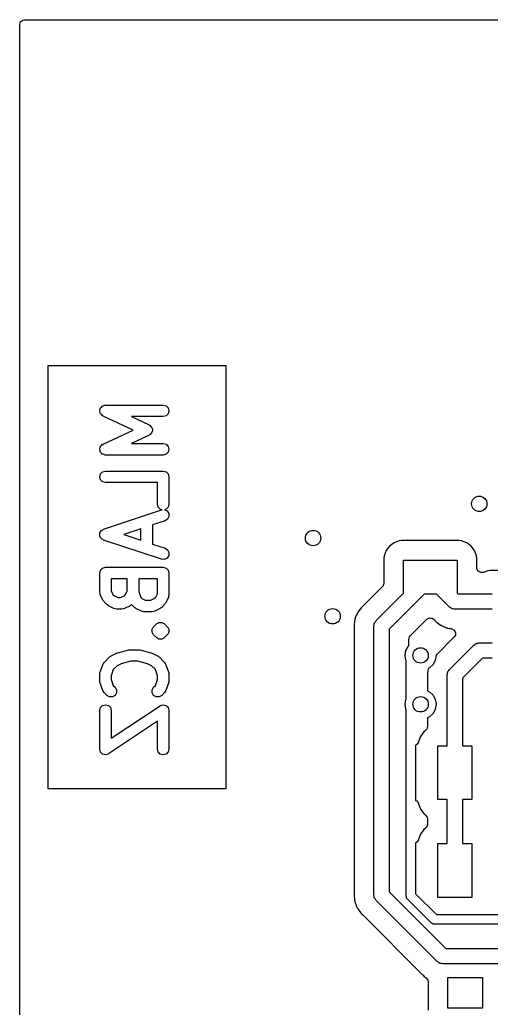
# Model space of a CAD drawing. Extents: x 4.34 to 6.68, y -4.43 to -2.89.
# Drawn here: x 4.341 to 4.823, y -3.902 to -2.891 of the extents above; entities that cross this region are included whole.
import ezdxf

# ---------------------------------------------------------------- set-up
doc = ezdxf.new("R2010")
doc.units = 0
doc.header["$MEASUREMENT"] = 0
doc.layers.add('BLACK', color=7, linetype='CONTINUOUS')

msp = doc.modelspace()

# ---------------------------------------------------------------- linework, layer by layer
at = {"layer": 'BLACK', "linetype": 'CONTINUOUS'}
for p, q in [((4.34398, -2.89136), (4.34604, -2.89091)), ((4.34604, -2.89091), (6.67612, -2.89091)), ((4.34108, -2.89587), (4.34186, -2.89319)), ((4.34108, -4.42595), (4.34108, -2.89587)), ((4.34186, -2.89319), (4.34398, -2.89136)), ((4.55224, -3.2449), (4.36991, -3.2449)), ((4.36991, -3.2449), (4.36991, -3.67692)), ((4.55224, -3.67692), (4.55224, -3.2449)), ((4.42702, -3.28533), (4.42822, -3.28489)), ((4.42822, -3.28489), (4.42848, -3.28494)), ((4.42848, -3.28494), (4.42874, -3.28487)), ((4.42874, -3.28487), (4.48779, -3.28487)), ((4.48779, -3.28487), (4.49074, -3.28566)), ((4.42283, -3.29078), (4.42316, -3.28954)), ((4.4229, -3.29103), (4.42283, -3.29078)), ((4.42285, -3.29129), (4.4229, -3.29103)), ((4.42329, -3.29249), (4.42285, -3.29129)), ((4.42316, -3.28954), (4.42338, -3.28828)), ((4.42362, -3.29373), (4.42329, -3.29249)), ((4.42338, -3.28828), (4.42355, -3.28808)), ((4.42355, -3.28808), (4.42362, -3.28782)), ((4.42362, -3.28782), (4.42453, -3.28692)), ((4.42381, -3.29391), (4.42362, -3.29373)), ((4.4239, -3.29416), (4.42381, -3.29391)), ((4.42488, -3.29498), (4.4239, -3.29416)), ((4.42453, -3.28692), (4.42535, -3.28594)), ((4.42578, -3.29589), (4.42488, -3.29498)), ((4.42535, -3.28594), (4.4256, -3.28585)), ((4.4256, -3.28585), (4.42578, -3.28566)), ((4.42578, -3.28566), (4.42702, -3.28533)), ((4.49074, -3.28566), (4.49291, -3.28782)), ((4.49291, -3.29373), (4.49074, -3.29589)), ((4.49291, -3.28782), (4.4937, -3.29078)), ((4.4937, -3.29078), (4.49291, -3.29373)), ((4.42604, -3.29596), (4.42578, -3.29589)), ((4.42624, -3.29613), (4.42604, -3.29596)), ((4.45695, -3.31046), (4.42624, -3.29613)), ((4.48779, -3.29668), (4.45536, -3.29668)), ((4.45536, -3.29668), (4.47342, -3.30511)), ((4.47342, -3.30511), (4.47381, -3.30544)), ((4.49074, -3.29589), (4.48779, -3.29668)), ((4.42624, -3.32479), (4.45695, -3.31046)), ((4.47381, -3.31548), (4.47342, -3.31581)), ((4.47381, -3.30544), (4.4743, -3.30562)), ((4.4743, -3.3153), (4.47381, -3.31548)), ((4.4743, -3.30562), (4.47497, -3.30641)), ((4.47497, -3.31451), (4.4743, -3.3153)), ((4.47497, -3.30641), (4.47576, -3.30708)), ((4.47576, -3.31385), (4.47497, -3.31451)), ((4.47576, -3.30708), (4.47593, -3.30756)), ((4.47593, -3.31336), (4.47576, -3.31385)), ((4.47593, -3.30756), (4.47627, -3.30796)), ((4.47627, -3.31296), (4.47593, -3.31336)), ((4.47627, -3.30796), (4.47645, -3.30898)), ((4.47645, -3.31194), (4.47627, -3.31296)), ((4.47645, -3.30898), (4.4768, -3.30995)), ((4.4768, -3.31097), (4.47645, -3.31194)), ((4.4768, -3.30995), (4.47671, -3.31046)), ((4.47671, -3.31046), (4.4768, -3.31097)), ((4.42488, -3.32594), (4.42578, -3.32503)), ((4.42578, -3.32503), (4.42604, -3.32496)), ((4.42604, -3.32496), (4.42624, -3.32479)), ((4.47342, -3.31581), (4.45536, -3.32424)), ((4.45536, -3.32424), (4.48779, -3.32424)), ((4.48779, -3.32424), (4.49074, -3.32503)), ((4.49074, -3.32503), (4.49291, -3.32719)), ((4.42283, -3.33015), (4.4229, -3.32989)), ((4.42316, -3.33138), (4.42283, -3.33015)), ((4.42285, -3.32963), (4.42329, -3.32843)), ((4.4229, -3.32989), (4.42285, -3.32963)), ((4.42338, -3.33264), (4.42316, -3.33138)), ((4.42329, -3.32843), (4.42362, -3.32719)), ((4.42355, -3.33284), (4.42338, -3.33264)), ((4.42362, -3.3331), (4.42355, -3.33284)), ((4.42362, -3.32719), (4.42381, -3.32701)), ((4.42453, -3.334), (4.42362, -3.3331)), ((4.42381, -3.32701), (4.4239, -3.32676)), ((4.4239, -3.32676), (4.42488, -3.32594)), ((4.42535, -3.33498), (4.42453, -3.334)), ((4.4256, -3.33507), (4.42535, -3.33498)), ((4.42578, -3.33526), (4.4256, -3.33507)), ((4.42702, -3.33559), (4.42578, -3.33526)), ((4.42822, -3.33603), (4.42702, -3.33559)), ((4.49074, -3.33526), (4.48779, -3.33605)), ((4.49291, -3.3331), (4.49074, -3.33526)), ((4.49291, -3.32719), (4.4937, -3.33015)), ((4.4937, -3.33015), (4.49291, -3.3331)), ((4.42848, -3.33598), (4.42822, -3.33603)), ((4.42874, -3.33605), (4.42848, -3.33598)), ((4.48779, -3.33605), (4.42874, -3.33605)), ((4.42283, -3.35827), (4.42362, -3.35531)), ((4.42362, -3.35531), (4.42578, -3.35315)), ((4.42578, -3.35315), (4.42874, -3.35236)), ((4.42874, -3.35236), (4.48779, -3.35236)), ((4.48779, -3.35236), (4.49074, -3.35315)), ((4.49074, -3.35315), (4.49291, -3.35531)), ((4.49291, -3.35531), (4.4937, -3.35827)), ((4.42362, -3.36122), (4.42283, -3.35827)), ((4.42578, -3.36338), (4.42362, -3.36122)), ((4.42874, -3.36417), (4.42578, -3.36338)), ((4.48189, -3.36417), (4.42874, -3.36417)), ((4.48189, -3.38639), (4.48189, -3.36417)), ((4.4937, -3.35827), (4.4937, -3.38639)), ((4.42687, -3.41172), (4.48592, -3.39204)), ((4.48268, -3.38934), (4.48189, -3.38639)), ((4.48484, -3.3915), (4.48268, -3.38934)), ((4.48666, -3.39199), (4.48484, -3.3915)), ((4.48592, -3.39204), (4.48666, -3.39199)), ((4.49074, -3.3915), (4.48914, -3.39193)), ((4.48914, -3.39193), (4.49171, -3.39322)), ((4.49291, -3.38934), (4.49074, -3.3915)), ((4.49171, -3.39322), (4.49339, -3.39577)), ((4.4937, -3.38639), (4.49291, -3.38934)), ((4.49339, -3.39577), (4.49358, -3.39882)), ((4.48966, -3.40324), (4.47682, -3.40752)), ((4.49221, -3.40156), (4.48966, -3.40324)), ((4.49358, -3.39882), (4.49221, -3.40156)), ((4.42295, -3.41614), (4.42311, -3.41582)), ((4.42302, -3.41732), (4.42295, -3.41614)), ((4.42311, -3.41582), (4.42313, -3.41546)), ((4.42313, -3.41546), (4.42379, -3.41447)), ((4.42379, -3.41447), (4.42432, -3.4134)), ((4.42432, -3.4134), (4.42462, -3.41321)), ((4.42462, -3.41321), (4.42482, -3.4129)), ((4.42482, -3.4129), (4.42588, -3.41237)), ((4.42588, -3.41237), (4.42687, -3.41172)), ((4.46501, -3.41146), (4.44741, -3.41732)), ((4.46501, -3.42319), (4.46501, -3.41146)), ((4.47682, -3.40752), (4.47682, -3.42713)), ((4.42295, -3.41851), (4.42302, -3.41732)), ((4.42311, -3.41883), (4.42295, -3.41851)), ((4.42313, -3.41919), (4.42311, -3.41883)), ((4.42379, -3.42018), (4.42313, -3.41919)), ((4.42432, -3.42124), (4.42379, -3.42018)), ((4.42462, -3.42144), (4.42432, -3.42124)), ((4.42482, -3.42174), (4.42462, -3.42144)), ((4.42588, -3.42227), (4.42482, -3.42174)), ((4.42687, -3.42293), (4.42588, -3.42227)), ((4.48592, -3.44261), (4.42687, -3.42293)), ((4.44741, -3.41732), (4.46501, -3.42319)), ((4.72386, -3.42567), (4.71927, -3.42911)), ((4.72923, -3.42366), (4.72386, -3.42567)), ((4.73168, -3.42339), (4.72923, -3.42366)), ((4.79047, -3.42339), (4.73168, -3.42339)), ((4.79292, -3.42366), (4.79047, -3.42339)), ((4.79829, -3.42567), (4.79292, -3.42366)), ((4.80288, -3.42911), (4.79829, -3.42567)), ((4.47682, -3.42713), (4.48966, -3.43141)), ((4.48966, -3.43141), (4.49221, -3.43309)), ((4.49221, -3.43309), (4.49358, -3.43582)), ((4.49358, -3.43582), (4.49339, -3.43888)), ((4.71583, -3.4337), (4.71382, -3.43907)), ((4.71927, -3.42911), (4.71583, -3.4337)), ((4.80632, -3.4337), (4.80288, -3.42911)), ((4.80833, -3.43907), (4.80632, -3.4337)), ((4.48897, -3.44279), (4.48592, -3.44261)), ((4.49171, -3.44143), (4.48897, -3.44279)), ((4.49339, -3.43888), (4.49171, -3.44143)), ((4.71382, -3.43907), (4.71356, -3.44152)), ((4.71356, -3.44152), (4.71356, -3.46693)), ((4.73358, -3.47728), (4.73358, -3.44341)), ((4.73358, -3.44341), (4.78858, -3.44341)), ((4.78858, -3.44341), (4.78858, -3.47728)), ((4.8086, -3.44152), (4.80833, -3.43907)), ((4.8086, -3.45143), (4.8086, -3.44152)), ((4.42283, -3.45669), (4.42362, -3.45374)), ((4.42283, -3.47638), (4.42283, -3.45669)), ((4.42362, -3.45374), (4.42578, -3.45158)), ((4.42578, -3.45158), (4.42874, -3.45079)), ((4.42874, -3.45079), (4.48779, -3.45079)), ((4.48779, -3.45079), (4.49074, -3.45158)), ((4.49074, -3.45158), (4.49291, -3.45374)), ((4.49291, -3.45374), (4.4937, -3.45669)), ((4.4937, -3.45669), (4.4937, -3.47919)), ((4.80871, -3.4525), (4.8086, -3.45143)), ((4.81005, -3.45495), (4.80871, -3.4525)), ((4.81251, -3.45628), (4.81005, -3.45495)), ((4.8153, -3.45608), (4.81251, -3.45628)), ((4.81992, -3.45435), (4.8153, -3.45608)), ((4.82237, -3.45408), (4.81992, -3.45435)), ((4.87822, -3.45408), (4.82237, -3.45408)), ((4.43464, -3.4626), (4.43464, -3.47498)), ((4.45095, -3.4626), (4.43464, -3.4626)), ((4.45095, -3.47498), (4.45095, -3.4626)), ((4.46276, -3.4626), (4.46276, -3.47542)), ((4.48189, -3.4626), (4.46276, -3.4626)), ((4.48189, -3.4778), (4.48189, -3.4626)), ((4.71356, -3.46693), (4.71277, -3.46961)), ((4.42318, -3.47769), (4.42283, -3.47638)), ((4.43464, -3.47498), (4.4364, -3.4785)), ((4.44919, -3.4785), (4.45095, -3.47498)), ((4.46276, -3.47542), (4.46483, -3.48162)), ((4.7121, -3.47044), (4.69216, -3.49038)), ((4.71277, -3.46961), (4.7121, -3.47044)), ((4.42345, -3.47902), (4.42318, -3.47769)), ((4.42627, -3.48464), (4.42345, -3.47902)), ((4.4269, -3.48535), (4.42627, -3.48464)), ((4.42737, -3.48618), (4.4269, -3.48535)), ((4.43018, -3.48899), (4.42737, -3.48618)), ((4.4364, -3.4785), (4.43786, -3.47996)), ((4.43786, -3.47996), (4.44138, -3.48172)), ((4.44138, -3.48172), (4.44421, -3.48172)), ((4.44421, -3.48172), (4.44773, -3.47996)), ((4.44773, -3.47996), (4.44919, -3.4785)), ((4.46483, -3.48162), (4.46598, -3.48277)), ((4.46598, -3.48277), (4.4695, -3.48453)), ((4.4695, -3.48453), (4.47515, -3.48453)), ((4.47515, -3.48453), (4.47867, -3.48277)), ((4.47867, -3.48277), (4.48013, -3.48132)), ((4.48013, -3.48132), (4.48189, -3.4778)), ((4.49307, -3.48183), (4.49026, -3.48746)), ((4.49335, -3.4805), (4.49307, -3.48183)), ((4.4937, -3.47919), (4.49335, -3.4805)), ((4.70551, -3.50534), (4.73358, -3.47728)), ((4.75471, -3.47841), (4.71895, -3.51417)), ((4.76744, -3.47841), (4.75471, -3.47841)), ((4.78051, -3.49148), (4.76744, -3.47841)), ((4.78858, -3.47728), (4.78934, -3.47804)), ((4.78934, -3.47804), (4.82426, -3.47804)), ((4.43101, -3.48947), (4.43018, -3.48899)), ((4.43172, -3.4901), (4.43101, -3.48947)), ((4.43734, -3.49291), (4.43172, -3.4901)), ((4.43867, -3.49318), (4.43734, -3.49291)), ((4.43998, -3.49353), (4.43867, -3.49318)), ((4.44561, -3.49353), (4.43998, -3.49353)), ((4.44692, -3.49318), (4.44561, -3.49353)), ((4.44825, -3.49291), (4.44692, -3.49318)), ((4.45387, -3.4901), (4.44825, -3.49291)), ((4.45459, -3.48947), (4.45387, -3.4901)), ((4.45541, -3.48899), (4.45459, -3.48947)), ((4.45546, -3.48894), (4.45541, -3.48899)), ((4.45549, -3.48899), (4.45546, -3.48894)), ((4.45831, -3.4918), (4.45549, -3.48899)), ((4.45913, -3.49228), (4.45831, -3.4918)), ((4.45984, -3.49291), (4.45913, -3.49228)), ((4.46546, -3.49572), (4.45984, -3.49291)), ((4.4668, -3.49599), (4.46546, -3.49572)), ((4.46811, -3.49634), (4.4668, -3.49599)), ((4.47654, -3.49634), (4.46811, -3.49634)), ((4.47785, -3.49599), (4.47654, -3.49634)), ((4.47918, -3.49572), (4.47785, -3.49599)), ((4.48481, -3.49291), (4.47918, -3.49572)), ((4.48552, -3.49228), (4.48481, -3.49291)), ((4.48634, -3.4918), (4.48552, -3.49228)), ((4.48915, -3.48899), (4.48634, -3.4918)), ((4.48963, -3.48817), (4.48915, -3.48899)), ((4.49026, -3.48746), (4.48963, -3.48817)), ((4.68648, -3.49739), (4.68631, -3.49763)), ((4.68653, -3.4973), (4.68648, -3.49739)), ((4.68686, -3.49672), (4.68653, -3.4973)), ((4.68692, -3.49663), (4.68686, -3.49672)), ((4.68704, -3.49636), (4.68692, -3.49663)), ((4.68859, -3.49438), (4.68704, -3.49636)), ((4.68875, -3.49417), (4.68859, -3.49438)), ((4.69019, -3.49211), (4.68875, -3.49417)), ((4.69191, -3.49061), (4.69019, -3.49211)), ((4.69216, -3.49038), (4.69191, -3.49061)), ((4.78162, -3.49218), (4.78051, -3.49148)), ((4.78265, -3.493), (4.78162, -3.49218)), ((4.78309, -3.4931), (4.78265, -3.493)), ((4.78347, -3.49334), (4.78309, -3.4931)), ((4.78478, -3.49349), (4.78347, -3.49334)), ((4.78606, -3.49378), (4.78478, -3.49349)), ((4.82426, -3.49378), (4.78606, -3.49378)), ((4.4808, -3.50876), (4.48293, -3.50753)), ((4.48293, -3.50753), (4.48345, -3.50723)), ((4.48345, -3.50723), (4.48651, -3.50723)), ((4.48651, -3.50723), (4.4879, -3.50804)), ((4.68349, -3.50667), (4.68303, -3.50915)), ((4.68353, -3.50642), (4.68349, -3.50667)), ((4.68382, -3.50422), (4.68353, -3.50642)), ((4.68386, -3.50392), (4.68382, -3.50422)), ((4.68382, -3.50422), (4.68382, -3.50422)), ((4.68397, -3.50364), (4.68386, -3.50392)), ((4.68399, -3.50354), (4.68397, -3.50364)), ((4.68418, -3.5029), (4.68399, -3.50354)), ((4.68421, -3.5028), (4.68418, -3.5029)), ((4.68426, -3.50251), (4.68421, -3.5028)), ((4.6853, -3.50022), (4.68426, -3.50251)), ((4.6854, -3.49998), (4.6853, -3.50022)), ((4.6862, -3.49791), (4.6854, -3.49998)), ((4.68631, -3.49763), (4.6862, -3.49791)), ((4.6862, -3.49791), (4.6862, -3.49791)), ((4.70389, -3.50793), (4.70399, -3.50748)), ((4.70399, -3.50748), (4.70481, -3.50646)), ((4.70481, -3.50646), (4.70551, -3.50534)), ((4.74042, -3.52101), (4.75757, -3.50387)), ((4.75757, -3.50387), (4.76002, -3.50253)), ((4.76002, -3.50253), (4.76281, -3.50273)), ((4.76281, -3.50273), (4.76458, -3.50387)), ((4.76458, -3.50387), (4.76555, -3.50483)), ((4.76555, -3.50483), (4.76578, -3.50508)), ((4.76578, -3.50508), (4.76727, -3.50679)), ((4.76727, -3.50679), (4.76786, -3.5072)), ((4.76786, -3.5072), (4.76933, -3.50824)), ((4.47626, -3.51575), (4.47646, -3.515)), ((4.47646, -3.5165), (4.47626, -3.51575)), ((4.47646, -3.51422), (4.47685, -3.51355)), ((4.47646, -3.515), (4.47646, -3.51422)), ((4.47646, -3.51728), (4.47646, -3.5165)), ((4.47685, -3.51795), (4.47646, -3.51728)), ((4.47685, -3.51355), (4.47705, -3.5128)), ((4.47705, -3.5128), (4.4776, -3.51225)), ((4.4776, -3.51225), (4.47799, -3.51157)), ((4.47799, -3.51157), (4.4808, -3.50876)), ((4.4808, -3.50876), (4.4808, -3.50876)), ((4.4808, -3.50876), (4.4808, -3.50876)), ((4.4879, -3.50804), (4.48915, -3.50876)), ((4.48915, -3.50876), (4.48915, -3.50876)), ((4.48915, -3.50876), (4.48915, -3.50876)), ((4.48915, -3.50876), (4.49197, -3.51157)), ((4.49197, -3.51157), (4.49197, -3.51157)), ((4.49197, -3.51157), (4.49197, -3.51157)), ((4.49197, -3.51157), (4.49236, -3.51225)), ((4.49236, -3.51225), (4.49291, -3.5128)), ((4.49291, -3.5128), (4.49311, -3.51355)), ((4.49311, -3.51355), (4.4935, -3.51422)), ((4.4935, -3.51728), (4.49311, -3.51795)), ((4.4935, -3.51422), (4.4935, -3.515)), ((4.4935, -3.515), (4.4937, -3.51575)), ((4.4937, -3.51575), (4.4935, -3.5165)), ((4.4935, -3.5165), (4.4935, -3.51728)), ((4.68303, -3.50915), (4.68305, -3.50945)), ((4.68305, -3.50945), (4.68305, -3.50945)), ((4.68305, -3.50945), (4.68317, -3.5116)), ((4.68317, -3.5116), (4.68318, -3.51188)), ((4.68318, -3.51188), (4.68318, -3.78477)), ((4.7032, -3.5109), (4.7035, -3.50962)), ((4.7032, -3.78591), (4.7032, -3.5109)), ((4.7035, -3.50962), (4.70364, -3.50831)), ((4.70364, -3.50831), (4.70389, -3.50793)), ((4.71895, -3.51417), (4.71895, -3.78265)), ((4.76933, -3.50824), (4.76954, -3.50839)), ((4.76954, -3.50839), (4.77152, -3.50995)), ((4.77152, -3.50995), (4.77179, -3.51007)), ((4.77179, -3.51007), (4.77188, -3.51012)), ((4.77188, -3.51012), (4.77246, -3.51045)), ((4.77246, -3.51045), (4.77255, -3.5105)), ((4.77255, -3.5105), (4.7728, -3.51067)), ((4.7728, -3.51067), (4.77308, -3.51078)), ((4.77308, -3.51078), (4.77308, -3.51078)), ((4.77308, -3.51078), (4.77514, -3.51159)), ((4.77514, -3.51159), (4.77538, -3.51169)), ((4.77538, -3.51169), (4.77767, -3.51272)), ((4.77767, -3.51272), (4.77797, -3.51278)), ((4.77797, -3.51278), (4.77807, -3.51281)), ((4.77807, -3.51281), (4.77871, -3.51299)), ((4.77871, -3.51299), (4.77881, -3.51302)), ((4.77881, -3.51302), (4.77909, -3.51313)), ((4.77909, -3.51313), (4.78021, -3.51327)), ((4.78021, -3.51327), (4.78158, -3.51346)), ((4.78158, -3.51346), (4.78184, -3.5135)), ((4.78184, -3.5135), (4.78286, -3.51369)), ((4.78286, -3.51369), (4.78536, -3.51495)), ((4.78536, -3.51495), (4.78677, -3.51736)), ((4.78677, -3.51736), (4.78666, -3.52015)), ((4.47705, -3.5187), (4.47685, -3.51795)), ((4.4776, -3.51925), (4.47705, -3.5187)), ((4.47799, -3.51992), (4.4776, -3.51925)), ((4.4808, -3.52274), (4.47799, -3.51992)), ((4.48127, -3.52301), (4.4808, -3.52274)), ((4.48345, -3.52426), (4.48127, -3.52301)), ((4.48651, -3.52426), (4.48345, -3.52426)), ((4.48837, -3.52319), (4.48651, -3.52426)), ((4.48915, -3.52274), (4.48837, -3.52319)), ((4.49197, -3.51992), (4.48915, -3.52274)), ((4.49236, -3.51925), (4.49197, -3.51992)), ((4.49197, -3.51992), (4.49197, -3.51992)), ((4.49291, -3.5187), (4.49236, -3.51925)), ((4.49311, -3.51795), (4.49291, -3.5187)), ((4.73897, -3.52452), (4.73976, -3.52184)), ((4.73897, -3.53102), (4.73897, -3.52452)), ((4.73976, -3.52184), (4.74042, -3.52101)), ((4.78547, -3.52207), (4.76716, -3.54038)), ((4.78666, -3.52015), (4.78547, -3.52207)), ((4.44136, -3.53814), (4.45261, -3.53533)), ((4.45261, -3.53533), (4.45334, -3.53534)), ((4.45334, -3.53534), (4.45405, -3.53515)), ((4.45405, -3.53515), (4.46248, -3.53515)), ((4.46248, -3.53515), (4.46319, -3.53534)), ((4.46319, -3.53534), (4.46391, -3.53533)), ((4.46391, -3.53533), (4.47516, -3.53814)), ((4.73533, -3.54091), (4.7361, -3.53604)), ((4.7361, -3.53604), (4.73834, -3.53165)), ((4.73834, -3.53165), (4.73897, -3.53102)), ((4.78051, -3.55534), (4.80552, -3.53033)), ((4.80552, -3.53033), (4.80663, -3.52964)), ((4.80663, -3.52964), (4.80766, -3.52882)), ((4.80766, -3.52882), (4.8081, -3.52872)), ((4.8081, -3.52872), (4.80849, -3.52847)), ((4.80849, -3.52847), (4.80979, -3.52833)), ((4.80979, -3.52833), (4.81108, -3.52804)), ((4.81108, -3.52804), (4.82426, -3.52804)), ((4.42737, -3.54813), (4.433, -3.54251)), ((4.433, -3.54251), (4.43382, -3.54203)), ((4.43382, -3.54203), (4.43453, -3.5414)), ((4.43453, -3.5414), (4.44016, -3.53859)), ((4.44016, -3.53859), (4.44079, -3.53846)), ((4.44079, -3.53846), (4.44136, -3.53814)), ((4.45477, -3.54696), (4.44486, -3.54944)), ((4.46175, -3.54696), (4.45477, -3.54696)), ((4.47167, -3.54944), (4.46175, -3.54696)), ((4.47516, -3.53814), (4.47573, -3.53846)), ((4.47573, -3.53846), (4.47637, -3.53859)), ((4.47637, -3.53859), (4.482, -3.5414)), ((4.482, -3.5414), (4.48271, -3.54203)), ((4.48271, -3.54203), (4.48353, -3.54251)), ((4.48353, -3.54251), (4.48915, -3.54813)), ((4.7361, -3.54578), (4.73533, -3.54091)), ((4.73615, -3.54589), (4.7361, -3.54578)), ((4.73615, -3.58593), (4.73615, -3.54589)), ((4.76605, -3.54578), (4.76382, -3.55017)), ((4.76682, -3.54091), (4.76605, -3.54578)), ((4.76691, -3.54061), (4.76679, -3.54072)), ((4.76679, -3.54072), (4.76682, -3.54091)), ((4.76716, -3.54038), (4.76691, -3.54061)), ((4.81434, -3.54378), (4.79395, -3.56417)), ((4.82426, -3.54378), (4.81434, -3.54378)), ((4.42313, -3.55887), (4.42595, -3.55044)), ((4.42595, -3.55044), (4.42669, -3.54931)), ((4.42669, -3.54931), (4.42737, -3.54813)), ((4.43671, -3.5555), (4.43464, -3.5617)), ((4.44067, -3.55153), (4.43671, -3.5555)), ((4.44486, -3.54944), (4.44067, -3.55153)), ((4.47586, -3.55153), (4.47167, -3.54944)), ((4.47982, -3.5555), (4.47586, -3.55153)), ((4.48189, -3.5617), (4.47982, -3.5555)), ((4.48915, -3.54813), (4.48983, -3.54931)), ((4.48983, -3.54931), (4.49058, -3.55044)), ((4.49058, -3.55044), (4.49339, -3.55887)), ((4.75849, -3.55667), (4.75803, -3.55915)), ((4.75853, -3.55642), (4.75849, -3.55667)), ((4.75879, -3.55444), (4.75853, -3.55642)), ((4.76033, -3.55365), (4.75879, -3.55444)), ((4.76382, -3.55017), (4.76033, -3.55365)), ((4.77864, -3.55831), (4.77889, -3.55793)), ((4.77889, -3.55793), (4.77899, -3.55748)), ((4.77899, -3.55748), (4.77981, -3.55646)), ((4.77981, -3.55646), (4.78051, -3.55534)), ((4.42283, -3.56074), (4.42308, -3.55982)), ((4.42283, -3.56637), (4.42283, -3.56074)), ((4.42308, -3.56729), (4.42283, -3.56637)), ((4.42308, -3.55982), (4.42313, -3.55887)), ((4.42313, -3.56823), (4.42308, -3.56729)), ((4.43464, -3.5617), (4.43464, -3.56541)), ((4.43464, -3.56541), (4.43671, -3.57161)), ((4.47982, -3.57161), (4.48189, -3.56541)), ((4.48189, -3.56541), (4.48189, -3.5617)), ((4.49339, -3.55887), (4.49345, -3.55982)), ((4.49345, -3.56728), (4.49339, -3.56823)), ((4.49345, -3.55982), (4.4937, -3.56074)), ((4.4937, -3.56637), (4.49345, -3.56728)), ((4.4937, -3.56074), (4.4937, -3.56637)), ((4.75803, -3.55915), (4.75805, -3.55945)), ((4.75805, -3.55945), (4.75805, -3.55945)), ((4.75805, -3.55945), (4.75817, -3.5616)), ((4.75817, -3.5616), (4.75818, -3.56188)), ((4.75818, -3.56188), (4.75818, -3.57707)), ((4.7782, -3.5609), (4.7785, -3.55962)), ((4.7782, -3.63341), (4.7782, -3.5609)), ((4.7785, -3.55962), (4.77864, -3.55831)), ((4.79395, -3.56417), (4.79395, -3.63341)), ((4.42595, -3.57667), (4.42313, -3.56823)), ((4.42669, -3.5778), (4.42595, -3.57667)), ((4.42737, -3.57898), (4.42669, -3.5778)), ((4.43671, -3.57161), (4.43854, -3.57344)), ((4.43854, -3.57344), (4.44006, -3.57609)), ((4.44006, -3.57609), (4.44006, -3.57914)), ((4.47646, -3.57609), (4.47799, -3.57344)), ((4.47646, -3.57914), (4.47646, -3.57609)), ((4.47799, -3.57344), (4.47982, -3.57161)), ((4.48983, -3.5778), (4.48915, -3.57898)), ((4.49058, -3.57667), (4.48983, -3.5778)), ((4.49339, -3.56823), (4.49058, -3.57667)), ((4.75818, -3.57707), (4.76033, -3.57817)), ((4.76033, -3.57817), (4.76382, -3.58165)), ((4.43018, -3.58179), (4.42737, -3.57898)), ((4.43283, -3.58332), (4.43018, -3.58179)), ((4.43589, -3.58332), (4.43283, -3.58332)), ((4.43854, -3.58179), (4.43589, -3.58332)), ((4.44006, -3.57914), (4.43854, -3.58179)), ((4.47799, -3.58179), (4.47646, -3.57914)), ((4.48064, -3.58332), (4.47799, -3.58179)), ((4.4837, -3.58332), (4.48064, -3.58332)), ((4.48634, -3.58179), (4.4837, -3.58332)), ((4.48915, -3.57898), (4.48634, -3.58179)), ((4.73533, -3.59091), (4.7361, -3.58604)), ((4.7361, -3.58604), (4.73615, -3.58593)), ((4.76382, -3.58165), (4.76605, -3.58604)), ((4.76605, -3.58604), (4.76682, -3.59091)), ((4.42283, -3.5973), (4.42362, -3.59435)), ((4.42283, -3.63667), (4.42283, -3.5973)), ((4.42362, -3.59435), (4.42578, -3.59219)), ((4.42578, -3.59219), (4.42874, -3.59139)), ((4.42874, -3.59139), (4.43169, -3.59219)), ((4.43169, -3.59219), (4.43385, -3.59435)), ((4.43385, -3.59435), (4.43464, -3.5973)), ((4.43464, -3.62564), (4.48452, -3.59239)), ((4.43464, -3.5973), (4.43464, -3.62564)), ((4.48452, -3.59239), (4.4847, -3.59232)), ((4.4847, -3.59232), (4.48484, -3.59219)), ((4.48484, -3.59219), (4.48614, -3.59184)), ((4.48614, -3.59184), (4.48741, -3.59141)), ((4.48741, -3.59141), (4.4876, -3.59145)), ((4.4876, -3.59145), (4.48779, -3.59139)), ((4.48779, -3.59139), (4.48909, -3.59174)), ((4.48909, -3.59174), (4.49041, -3.59201)), ((4.49041, -3.59201), (4.49056, -3.59214)), ((4.49056, -3.59214), (4.49074, -3.59219)), ((4.49074, -3.59219), (4.49169, -3.59314)), ((4.49169, -3.59314), (4.4927, -3.59402)), ((4.4927, -3.59402), (4.49277, -3.59421)), ((4.49277, -3.59421), (4.49291, -3.59435)), ((4.49291, -3.59435), (4.49325, -3.59565)), ((4.49325, -3.59565), (4.49368, -3.59692)), ((4.49368, -3.59692), (4.49365, -3.59711)), ((4.49365, -3.59711), (4.4937, -3.5973)), ((4.4937, -3.5973), (4.4937, -3.63667)), ((4.7361, -3.59578), (4.73533, -3.59091)), ((4.73615, -3.59589), (4.7361, -3.59578)), ((4.73615, -3.78668), (4.73615, -3.59589)), ((4.76605, -3.59578), (4.76382, -3.60017)), ((4.76682, -3.59091), (4.76605, -3.59578)), ((4.48189, -3.60833), (4.43201, -3.64158)), ((4.48189, -3.63667), (4.48189, -3.60833)), ((4.76033, -3.60365), (4.75818, -3.60475)), ((4.75818, -3.60475), (4.75818, -3.6137)), ((4.76382, -3.60017), (4.76033, -3.60365)), ((4.7562, -3.61767), (4.75427, -3.61911)), ((4.75739, -3.61638), (4.7562, -3.61767)), ((4.75818, -3.6137), (4.75739, -3.61638)), ((4.75083, -3.6237), (4.74882, -3.62907)), ((4.75427, -3.61911), (4.75083, -3.6237)), ((4.42288, -3.63686), (4.42283, -3.63667)), ((4.42284, -3.63705), (4.42288, -3.63686)), ((4.42327, -3.63832), (4.42284, -3.63705)), ((4.42362, -3.63962), (4.42327, -3.63832)), ((4.48268, -3.63962), (4.48189, -3.63667)), ((4.4937, -3.63667), (4.49291, -3.63962)), ((4.74737, -3.63194), (4.746, -3.63266)), ((4.746, -3.63266), (4.746, -3.68917)), ((4.74876, -3.62951), (4.74737, -3.63194)), ((4.74879, -3.62938), (4.74876, -3.62951)), ((4.74882, -3.62907), (4.74879, -3.62938)), ((4.76858, -3.68841), (4.76858, -3.63341)), ((4.76858, -3.63341), (4.7782, -3.63341)), ((4.79395, -3.63341), (4.80358, -3.63341)), ((4.80358, -3.63341), (4.80358, -3.68841)), ((4.42376, -3.63976), (4.42362, -3.63962)), ((4.42382, -3.63995), (4.42376, -3.63976)), ((4.42483, -3.64083), (4.42382, -3.63995)), ((4.42578, -3.64178), (4.42483, -3.64083)), ((4.42597, -3.64184), (4.42578, -3.64178)), ((4.42612, -3.64196), (4.42597, -3.64184)), ((4.42744, -3.64223), (4.42612, -3.64196)), ((4.42874, -3.64258), (4.42744, -3.64223)), ((4.42892, -3.64253), (4.42874, -3.64258)), ((4.42912, -3.64256), (4.42892, -3.64253)), ((4.43039, -3.64213), (4.42912, -3.64256)), ((4.43169, -3.64178), (4.43039, -3.64213)), ((4.43183, -3.64165), (4.43169, -3.64178)), ((4.43201, -3.64158), (4.43183, -3.64165)), ((4.48484, -3.64178), (4.48268, -3.63962)), ((4.48779, -3.64258), (4.48484, -3.64178)), ((4.49074, -3.64178), (4.48779, -3.64258)), ((4.49291, -3.63962), (4.49074, -3.64178)), ((4.36991, -3.67692), (4.55224, -3.67692)), ((4.746, -3.68917), (4.74718, -3.68971)), ((4.7782, -3.68841), (4.76858, -3.68841)), ((4.7782, -3.73341), (4.7782, -3.68841)), ((4.80358, -3.68841), (4.79395, -3.68841)), ((4.79395, -3.68841), (4.79395, -3.73341)), ((4.74718, -3.68971), (4.74876, -3.69231)), ((4.74876, -3.69231), (4.74879, -3.69244)), ((4.74879, -3.69244), (4.74882, -3.69275)), ((4.74882, -3.69275), (4.75083, -3.69812)), ((4.75083, -3.69812), (4.75427, -3.70271)), ((4.75427, -3.70271), (4.75527, -3.70346)), ((4.75527, -3.70346), (4.7562, -3.70415)), ((4.7562, -3.70415), (4.75787, -3.70639)), ((4.75787, -3.70639), (4.75818, -3.70812)), ((4.75818, -3.70812), (4.75818, -3.7137)), ((4.75427, -3.71911), (4.75083, -3.7237)), ((4.7562, -3.71767), (4.75427, -3.71911)), ((4.75739, -3.71638), (4.7562, -3.71767)), ((4.75818, -3.7137), (4.75739, -3.71638)), ((4.74876, -3.72951), (4.74737, -3.73194)), ((4.74879, -3.72938), (4.74876, -3.72951)), ((4.74882, -3.72907), (4.74879, -3.72938)), ((4.75083, -3.7237), (4.74882, -3.72907)), ((4.74737, -3.73194), (4.746, -3.73266)), ((4.746, -3.73266), (4.746, -3.78464)), ((4.76858, -3.78841), (4.76858, -3.73341)), ((4.76858, -3.73341), (4.7782, -3.73341)), ((4.79395, -3.73341), (4.80358, -3.73341)), ((4.80358, -3.73341), (4.80358, -3.78841)), ((4.68304, -3.78708), (4.68302, -3.78738)), ((4.68302, -3.78738), (4.68343, -3.78977)), ((4.68317, -3.78511), (4.68304, -3.78708)), ((4.68318, -3.78477), (4.68317, -3.78511)), ((4.68343, -3.78977), (4.68345, -3.78986)), ((4.68345, -3.78986), (4.68349, -3.79012)), ((4.68349, -3.79012), (4.68379, -3.79261)), ((4.70349, -3.78719), (4.7032, -3.78591)), ((4.70364, -3.7885), (4.70349, -3.78719)), ((4.70388, -3.78888), (4.70364, -3.7885)), ((4.70398, -3.78933), (4.70388, -3.78888)), ((4.7048, -3.79035), (4.70398, -3.78933)), ((4.7055, -3.79147), (4.7048, -3.79035)), ((4.71895, -3.78265), (4.77694, -3.84064)), ((4.7365, -3.78784), (4.73615, -3.78668)), ((4.73675, -3.78903), (4.7365, -3.78784)), ((4.7369, -3.78923), (4.73675, -3.78903)), ((4.73693, -3.78934), (4.7369, -3.78923)), ((4.73707, -3.78946), (4.73693, -3.78934)), ((4.7376, -3.79016), (4.73707, -3.78946)), ((4.76183, -3.81439), (4.7376, -3.79016)), ((4.746, -3.78464), (4.76735, -3.80599)), ((4.80358, -3.78841), (4.76858, -3.78841)), ((4.68379, -3.79261), (4.68389, -3.79289)), ((4.68389, -3.79289), (4.68392, -3.793)), ((4.68392, -3.793), (4.68409, -3.79364)), ((4.68409, -3.79364), (4.68412, -3.79374)), ((4.68412, -3.79374), (4.68418, -3.79403)), ((4.68418, -3.79403), (4.68507, -3.79606)), ((4.68507, -3.79606), (4.68519, -3.79634)), ((4.68519, -3.79634), (4.68529, -3.79658)), ((4.68529, -3.79658), (4.68594, -3.79831)), ((4.68594, -3.79831), (4.68617, -3.79893)), ((4.68617, -3.79893), (4.68634, -3.79918)), ((4.68634, -3.79918), (4.68639, -3.79927)), ((4.68639, -3.79927), (4.68672, -3.79985)), ((4.68672, -3.79985), (4.68677, -3.79994)), ((4.68677, -3.79994), (4.68689, -3.80021)), ((4.68689, -3.80021), (4.68817, -3.80189)), ((4.76811, -3.85408), (4.7055, -3.79147)), ((4.68817, -3.80189), (4.68842, -3.80221)), ((4.68842, -3.80221), (4.68857, -3.80242)), ((4.68857, -3.80242), (4.68983, -3.80425)), ((4.68983, -3.80425), (4.68983, -3.80425)), ((4.68983, -3.80425), (4.69, -3.80449)), ((4.69, -3.80449), (4.69022, -3.80469)), ((4.69022, -3.80469), (4.69022, -3.80469)), ((4.69022, -3.80469), (4.69183, -3.80612)), ((4.69183, -3.80612), (4.69204, -3.80632)), ((4.69204, -3.80632), (4.75314, -3.86743)), ((4.76735, -3.80599), (4.87707, -3.80599)), ((4.76289, -3.81497), (4.76183, -3.81439)), ((4.76391, -3.81563), (4.76289, -3.81497)), ((4.76416, -3.81567), (4.76391, -3.81563)), ((4.76426, -3.81572), (4.76416, -3.81567)), ((4.76444, -3.81571), (4.76426, -3.81572)), ((4.76531, -3.81583), (4.76444, -3.81571)), ((4.87911, -3.81583), (4.76531, -3.81583)), ((4.77694, -3.84064), (4.85773, -3.84064)), ((4.76922, -3.85478), (4.76811, -3.85408)), ((4.77025, -3.8556), (4.76922, -3.85478)), ((4.77069, -3.8557), (4.77025, -3.8556)), ((4.77107, -3.85594), (4.77069, -3.8557)), ((4.77238, -3.85609), (4.77107, -3.85594)), ((4.77366, -3.85638), (4.77238, -3.85609)), ((4.85773, -3.85638), (4.77366, -3.85638)), ((4.75314, -3.86743), (4.75338, -3.86767)), ((4.75338, -3.86767), (4.75487, -3.86939)), ((4.75487, -3.86939), (4.75686, -3.87079)), ((4.75686, -3.87079), (4.7586, -3.87297)), ((4.77899, -3.90166), (4.77899, -3.87016)), ((4.77899, -3.87016), (4.81442, -3.87016)), ((4.81442, -3.87016), (4.81442, -3.90166)), ((4.7586, -3.87297), (4.75897, -3.87485)), ((4.75897, -3.87485), (4.75897, -3.90355)), ((4.81442, -3.90166), (4.77899, -3.90166))]:
    msp.add_line(p, q, dxfattribs=at)
at = {"layer": 'BLACK'}
for centre in [(4.81108, -3.38591), (4.64108, -3.42091), (4.66108, -3.50091), (4.75108, -3.54091), (4.75108, -3.59091)]:
    msp.add_circle(centre, 0.00787, dxfattribs=at)

doc.saveas('drawing.dxf')
